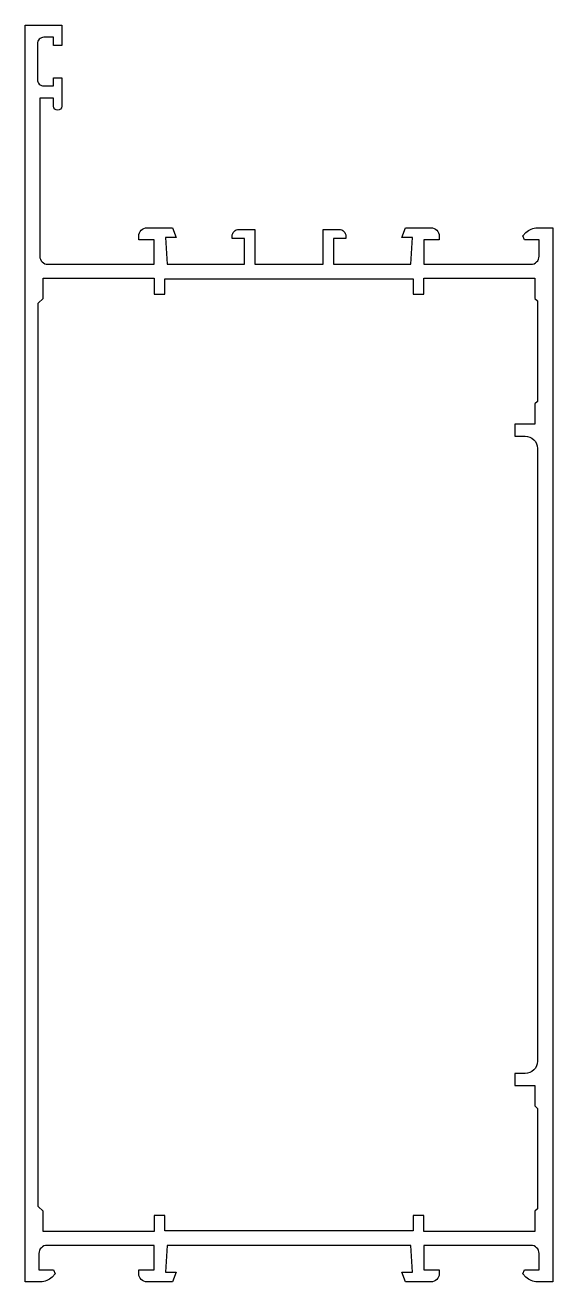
# Model space of a CAD drawing. Header units: millimetres. Extents: x 0 to 65, y 0 to 155.
import ezdxf

# ---------------------------------------------------------------- set-up
doc = ezdxf.new("R2010")
doc.units = ezdxf.units.MM

msp = doc.modelspace()

# ---------------------------------------------------------------- linework, layer by layer
for points in [[(0, 155), (4.5, 155), (4.5, 152.5), (3.5, 152.5), (3.5, 153.5), (2.3, 153.5, 0.414214), (1.5, 152.7), (1.5, 148.3, 0.414214), (2.3, 147.5), (3.5, 147.5), (3.5, 148.5), (4.5, 148.5), (4.5, 145, -1), (3.5, 145), (3.5, 146), (1.8, 146), (1.8, 126.5, 0.414214), (2.8, 125.5), (15.9, 125.5), (15.9, 128.5), (14, 128.5), (14, 129, -0.414214), (15, 130), (18.15, 130), (18.59, 128.8), (17.28, 128.8), (17.5, 125.5), (27, 125.5), (27, 128.7), (25.5, 128.7), (25.5, 129, -0.414214), (26.3, 129.8), (28.3, 129.8), (28.3, 125.5), (36.7, 125.5), (36.7, 129.8), (38.7, 129.8, -0.414214), (39.5, 129), (39.5, 128.7), (38, 128.7), (38, 125.5), (47.5, 125.5), (47.72, 128.8), (46.41, 128.8), (46.85, 130), (50, 130, -0.414214), (51, 129), (51, 128.5), (49.1, 128.5), (49.1, 125.5), (62.3, 125.5, 0.414214), (63.3, 126.5), (63.3, 128.5), (61.5, 128.5), (61.29, 129.01), (61.69, 129.41, -0.198912), (63.1, 130), (65, 130), (65, 0), (63.1, 0, -0.198912), (61.69, 0.59), (61.29, 0.99), (61.5, 1.5), (63.3, 1.5), (63.3, 3.5, 0.414214), (62.3, 4.5), (49.1, 4.5), (49.1, 1.5), (51, 1.5), (51, 1, -0.414214), (50, 0), (46.85, 0), (46.41, 1.2), (47.72, 1.2), (47.5, 4.5), (17.5, 4.5), (17.28, 1.2), (18.59, 1.2), (18.15, 0), (15, 0, -0.414214), (14, 1), (14, 1.5), (15.9, 1.5), (15.9, 4.5), (2.7, 4.5, 0.414214), (1.7, 3.5), (1.7, 1.5), (3.5, 1.5), (3.71, 0.99), (3.31, 0.59, -0.198912), (1.9, 0), (0, 0), (0, 155)], [(1.6, 9.3), (1.6, 120.7), (2.2, 121.3), (2.2, 123.8), (15.9, 123.8), (15.9, 121.8), (17.2, 121.8), (17.2, 123.7), (47.8, 123.7), (47.8, 121.8), (49.1, 121.8), (49.1, 123.8), (62.8, 123.8), (62.8, 121.3), (63.1, 121), (63.1, 108.6), (62.8, 108.3), (62.8, 105.8), (60.3, 105.8), (60.3, 104.3), (61.6, 104.3, -0.414214), (63.1, 102.8), (63.1, 27.2, -0.414214), (61.6, 25.7), (60.3, 25.7), (60.3, 24.2), (62.8, 24.2), (62.8, 21.7), (63.1, 21.4), (63.1, 9), (62.8, 8.7), (62.8, 6.2), (49.1, 6.2), (49.1, 8.2), (47.8, 8.2), (47.8, 6.3), (17.2, 6.3), (17.2, 8.2), (15.9, 8.2), (15.9, 6.2), (2.2, 6.2), (2.2, 8.7), (1.6, 9.3, -0.198912)]]:
    msp.add_lwpolyline(points, format="xyb", close=True)

doc.saveas('drawing.dxf')
